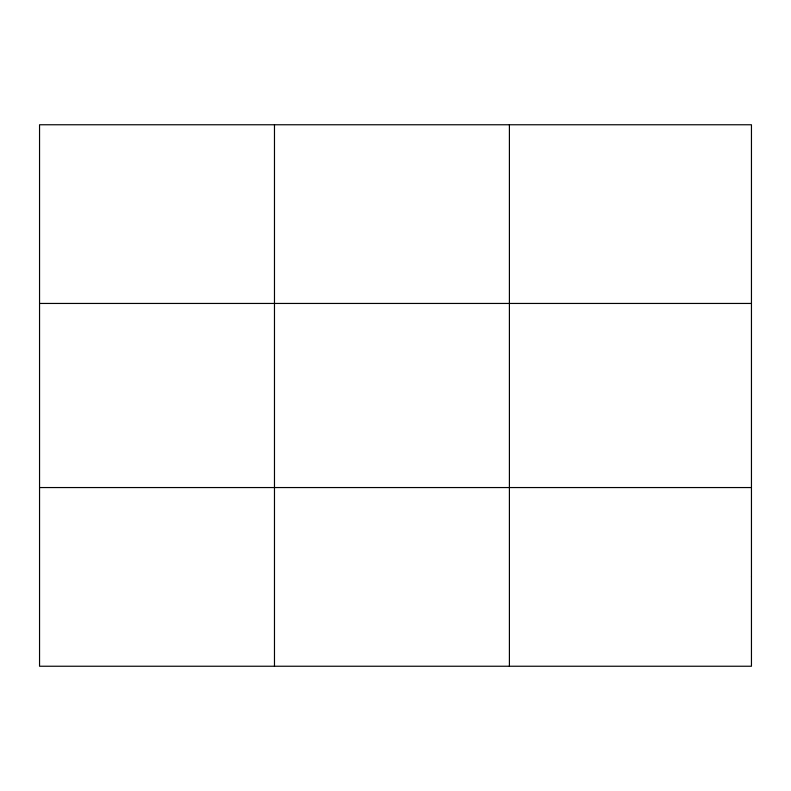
<?xml version="1.0" encoding="UTF-8"?>
<svg xmlns="http://www.w3.org/2000/svg" width="791" height="791" viewBox="0 0 791 791"><rect width="100%" height="100%" fill="white"/><g stroke="black" fill="none" stroke-linecap="round" stroke-linejoin="round"><path stroke-width="1.19" d="M274.477 124.76L274.477 666.24M509.404 124.76L509.404 666.24M39.55 303.447L751.45 303.447M39.55 487.553L751.45 487.553M751.45 576.896L751.45 666.24L39.55 666.24L39.55 124.76L751.45 124.76L751.45 576.896"/></g></svg>
